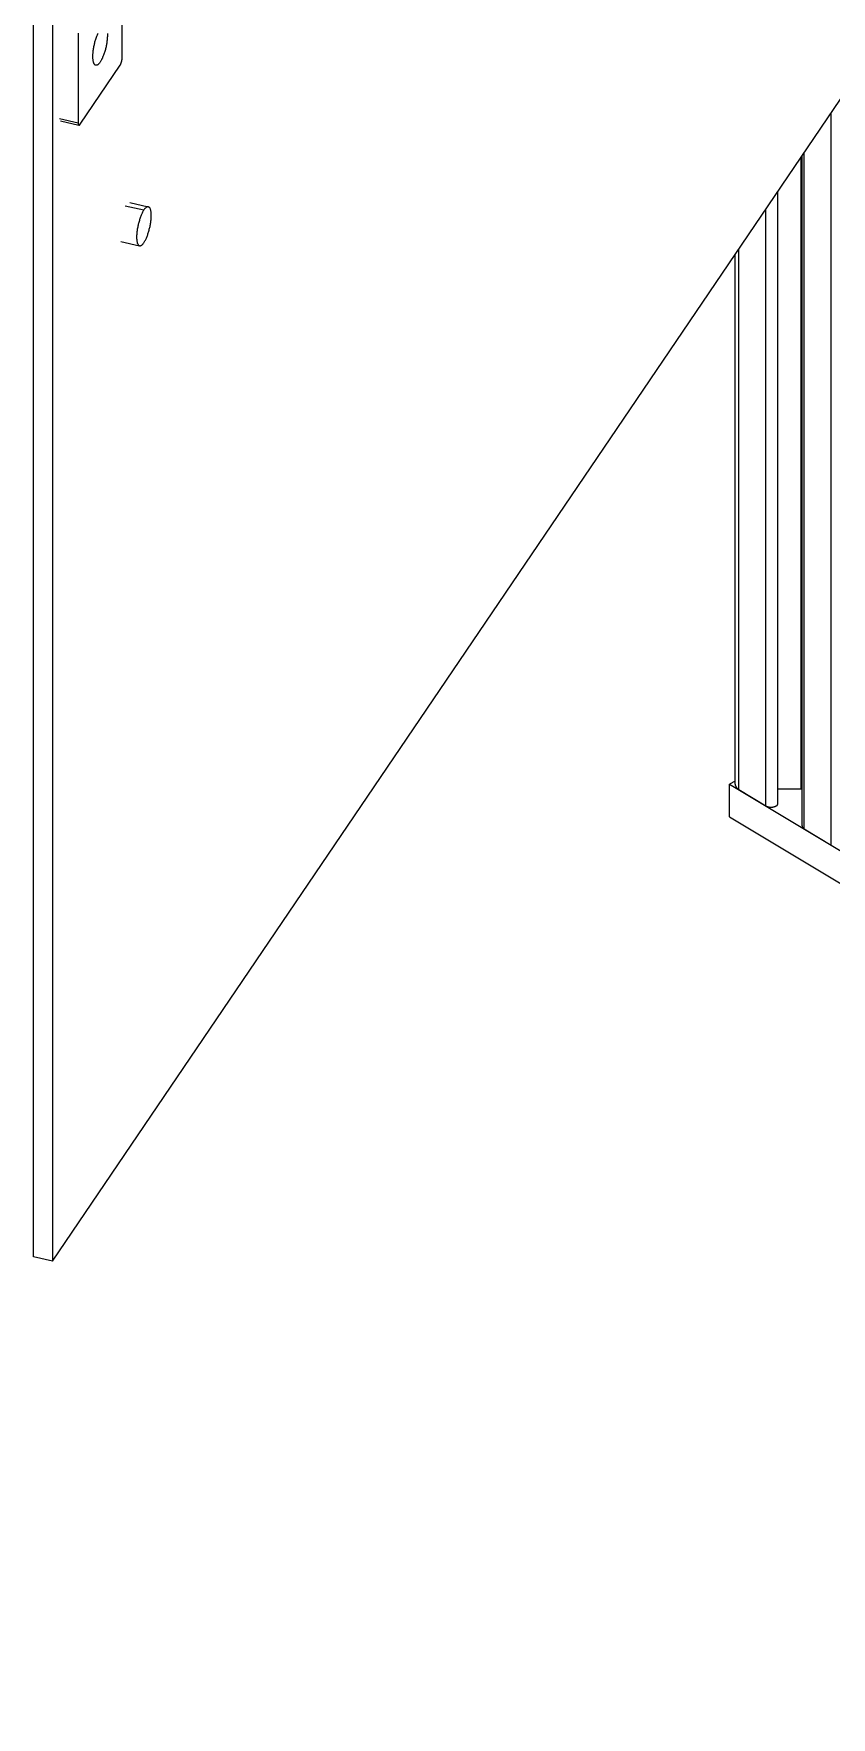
# Model space of a CAD drawing. Extents: x 2.5 to 24.6, y 0.9 to 36.2.
# Drawn here: x 2.48 to 7.46, y 0.92 to 11.44 of the extents above; entities that cross this region are included whole.
import ezdxf

# ---------------------------------------------------------------- set-up
doc = ezdxf.new("R2010")
doc.units = 0
doc.layers.get('0').update_dxf_attribs({"linetype": 'CONTINUOUS'})
doc.layers.add('RAILS', color=254, linetype='CONTINUOUS')

# ---------------------------------------------------------------- blocks, each defined once
blk = doc.blocks.new('A$C41153C96')
at = {"color": 0, "linetype": 'CONTINUOUS', "extrusion": (1e-16, 0.816497, 0.57735)}
for p, q in [((-4.345, -2.749), (-4.345, 11.948)), ((-4.228, 11.921), (-4.228, -2.776)), ((-3.793, 4.737), (-3.793, 5.297)), ((-4.066, 4.894), (-4.066, 4.334)), ((-4.055, 4.325), (-3.805, 4.693)), ((-4.228, -2.776), (0.692, 4.482)), ((-4.183, 4.36), (-4.066, 4.334)), ((-4.178, 4.346), (-4.062, 4.32)), ((0.635, -0.178), (0.635, 4.398)), ((0.446, 0.174), (0.446, 4.12)), ((0.453, -0.058), (0.453, 4.129)), ((0.465, -0.076), (0.465, 4.147)), ((0.302, 0.085), (0.302, 3.907)), ((-3.773, 3.816), (-3.656, 3.79)), ((-3.745, 3.836), (-3.629, 3.809)), ((0.227, 0.067), (0.227, 3.797)), ((-3.8, 3.592), (-3.684, 3.566)), ((0.034, 0.203), (0.034, 3.512)), ((0.058, 0.17), (0.058, 3.546)), ((0.034, 0.223), (0, 0.204)), ((0, 0), (0, 0.204)), ((0, 0.204), (9.345, -5.421)), ((0.058, 0.17), (0.227, 0.067)), ((0.302, 0.175), (0.446, 0.174)), ((0, 0), (9.345, -5.625)), ((0.465, -0.076), (0.635, -0.178)), ((-4.228, -2.776), (-4.345, -2.749))]:
    blk.add_line(p, q, dxfattribs=at)
at = {"color": 0, "linetype": 'CONTINUOUS'}
for points in [[(-3.884, 4.892, 0), (-3.884, 4.887, 0), (-3.884, 4.882, 0), (-3.884, 4.877, 0), (-3.884, 4.872, 0), (-3.885, 4.867, 0), (-3.885, 4.861, 0), (-3.886, 4.856, 0), (-3.886, 4.85, 0), (-3.887, 4.844, 0), (-3.888, 4.838, 0), (-3.889, 4.832, 0), (-3.89, 4.826, 0), (-3.891, 4.82, 0), (-3.892, 4.814, 0), (-3.893, 4.808, 0), (-3.894, 4.802, 0), (-3.896, 4.796, 0), (-3.897, 4.791, 0), (-3.899, 4.785, 0), (-3.901, 4.779, 0), (-3.903, 4.773, 0), (-3.904, 4.768, 0), (-3.906, 4.762, 0), (-3.908, 4.757, 0), (-3.91, 4.752, 0), (-3.912, 4.747, 0), (-3.914, 4.742, 0), (-3.916, 4.737, 0), (-3.919, 4.733, 0), (-3.921, 4.728, 0), (-3.923, 4.724, 0), (-3.925, 4.72, 0), (-3.927, 4.717, 0), (-3.93, 4.713, 0), (-3.932, 4.71, 0), (-3.934, 4.707, 0), (-3.936, 4.704, 0), (-3.939, 4.702, 0), (-3.941, 4.7, 0), (-3.943, 4.698, 0), (-3.945, 4.697, 0), (-3.947, 4.695, 0), (-3.949, 4.694, 0), (-3.951, 4.694, 0), (-3.953, 4.693, 0), (-3.955, 4.693, 0), (-3.957, 4.693, 0), (-3.959, 4.694, 0), (-3.96, 4.694, 0), (-3.962, 4.696, 0), (-3.963, 4.697, 0), (-3.965, 4.699, 0), (-3.966, 4.7, 0), (-3.968, 4.703, 0), (-3.969, 4.705, 0), (-3.97, 4.708, 0), (-3.971, 4.711, 0), (-3.972, 4.714, 0), (-3.973, 4.718, 0), (-3.973, 4.721, 0), (-3.974, 4.725, 0), (-3.974, 4.729, 0), (-3.975, 4.734, 0), (-3.975, 4.738, 0), (-3.975, 4.743, 0), (-3.975, 4.748, 0), (-3.975, 4.753, 0), (-3.975, 4.758, 0), (-3.975, 4.764, 0), (-3.974, 4.769, 0), (-3.974, 4.775, 0), (-3.973, 4.781, 0), (-3.973, 4.786, 0), (-3.972, 4.792, 0), (-3.971, 4.798, 0), (-3.97, 4.804, 0), (-3.969, 4.81, 0), (-3.968, 4.816, 0), (-3.966, 4.822, 0), (-3.965, 4.828, 0), (-3.963, 4.834, 0), (-3.962, 4.84, 0), (-3.96, 4.846, 0), (-3.959, 4.851, 0), (-3.957, 4.857, 0), (-3.955, 4.863, 0), (-3.953, 4.868, 0), (-3.951, 4.874, 0), (-3.949, 4.879, 0), (-3.947, 4.884, 0), (-3.945, 4.889, 0), (-3.943, 4.893, 0)], [(-3.805, 4.693, 0), (-3.805, 4.694, 0), (-3.804, 4.694, 0), (-3.804, 4.694, 0), (-3.804, 4.694, 0), (-3.804, 4.695, 0), (-3.804, 4.695, 0), (-3.804, 4.695, 0), (-3.804, 4.695, 0), (-3.803, 4.696, 0), (-3.803, 4.696, 0), (-3.803, 4.696, 0), (-3.803, 4.696, 0), (-3.803, 4.697, 0), (-3.803, 4.697, 0), (-3.803, 4.697, 0), (-3.802, 4.697, 0), (-3.802, 4.698, 0), (-3.802, 4.698, 0), (-3.802, 4.698, 0), (-3.802, 4.698, 0), (-3.802, 4.699, 0), (-3.802, 4.699, 0), (-3.801, 4.699, 0), (-3.801, 4.7, 0), (-3.801, 4.7, 0), (-3.801, 4.7, 0), (-3.801, 4.7, 0), (-3.801, 4.701, 0), (-3.801, 4.701, 0), (-3.8, 4.701, 0), (-3.8, 4.702, 0), (-3.8, 4.702, 0), (-3.8, 4.702, 0), (-3.8, 4.703, 0), (-3.8, 4.703, 0), (-3.8, 4.703, 0), (-3.8, 4.704, 0), (-3.799, 4.704, 0), (-3.799, 4.704, 0), (-3.799, 4.705, 0), (-3.799, 4.705, 0), (-3.799, 4.705, 0), (-3.799, 4.706, 0), (-3.799, 4.706, 0), (-3.799, 4.706, 0), (-3.798, 4.707, 0), (-3.798, 4.707, 0), (-3.798, 4.707, 0), (-3.798, 4.708, 0), (-3.798, 4.708, 0), (-3.798, 4.708, 0), (-3.798, 4.709, 0), (-3.798, 4.709, 0), (-3.798, 4.71, 0), (-3.797, 4.71, 0), (-3.797, 4.71, 0), (-3.797, 4.711, 0), (-3.797, 4.711, 0), (-3.797, 4.711, 0), (-3.797, 4.712, 0), (-3.797, 4.712, 0), (-3.797, 4.713, 0), (-3.797, 4.713, 0), (-3.796, 4.713, 0), (-3.796, 4.714, 0), (-3.796, 4.714, 0), (-3.796, 4.714, 0), (-3.796, 4.715, 0), (-3.796, 4.715, 0), (-3.796, 4.716, 0), (-3.796, 4.716, 0), (-3.796, 4.716, 0), (-3.796, 4.717, 0), (-3.796, 4.717, 0), (-3.795, 4.717, 0), (-3.795, 4.718, 0), (-3.795, 4.718, 0), (-3.795, 4.719, 0), (-3.795, 4.719, 0), (-3.795, 4.719, 0), (-3.795, 4.72, 0), (-3.795, 4.72, 0), (-3.795, 4.721, 0), (-3.795, 4.721, 0), (-3.795, 4.721, 0), (-3.795, 4.722, 0), (-3.794, 4.722, 0), (-3.794, 4.722, 0), (-3.794, 4.723, 0), (-3.794, 4.723, 0), (-3.794, 4.724, 0), (-3.794, 4.724, 0), (-3.794, 4.724, 0), (-3.794, 4.725, 0), (-3.794, 4.725, 0), (-3.794, 4.725, 0), (-3.794, 4.726, 0), (-3.794, 4.726, 0), (-3.794, 4.727, 0), (-3.794, 4.727, 0), (-3.794, 4.727, 0), (-3.794, 4.728, 0), (-3.794, 4.728, 0), (-3.794, 4.728, 0), (-3.793, 4.729, 0), (-3.793, 4.729, 0), (-3.793, 4.73, 0), (-3.793, 4.73, 0), (-3.793, 4.73, 0), (-3.793, 4.731, 0), (-3.793, 4.731, 0), (-3.793, 4.731, 0), (-3.793, 4.732, 0), (-3.793, 4.732, 0), (-3.793, 4.732, 0), (-3.793, 4.733, 0), (-3.793, 4.733, 0), (-3.793, 4.733, 0), (-3.793, 4.734, 0), (-3.793, 4.734, 0), (-3.793, 4.734, 0), (-3.793, 4.735, 0), (-3.793, 4.735, 0), (-3.793, 4.735, 0), (-3.793, 4.736, 0), (-3.793, 4.736, 0), (-3.793, 4.736, 0), (-3.793, 4.737, 0)], [(-4.066, 4.334, 0), (-4.066, 4.333, 0), (-4.066, 4.333, 0), (-4.066, 4.333, 0), (-4.066, 4.332, 0), (-4.066, 4.332, 0), (-4.066, 4.332, 0), (-4.066, 4.331, 0), (-4.066, 4.331, 0), (-4.066, 4.331, 0), (-4.066, 4.33, 0), (-4.066, 4.33, 0), (-4.066, 4.33, 0), (-4.066, 4.33, 0), (-4.066, 4.329, 0), (-4.066, 4.329, 0), (-4.066, 4.329, 0), (-4.066, 4.329, 0), (-4.066, 4.328, 0), (-4.066, 4.328, 0), (-4.066, 4.328, 0), (-4.066, 4.327, 0), (-4.066, 4.327, 0), (-4.066, 4.327, 0), (-4.066, 4.327, 0), (-4.066, 4.326, 0), (-4.066, 4.326, 0), (-4.066, 4.326, 0), (-4.066, 4.326, 0), (-4.066, 4.326, 0), (-4.066, 4.325, 0), (-4.066, 4.325, 0), (-4.066, 4.325, 0), (-4.065, 4.325, 0), (-4.065, 4.324, 0), (-4.065, 4.324, 0), (-4.065, 4.324, 0), (-4.065, 4.324, 0), (-4.065, 4.324, 0), (-4.065, 4.323, 0), (-4.065, 4.323, 0), (-4.065, 4.323, 0), (-4.065, 4.323, 0), (-4.065, 4.323, 0), (-4.065, 4.323, 0), (-4.065, 4.322, 0), (-4.065, 4.322, 0), (-4.065, 4.322, 0), (-4.064, 4.322, 0), (-4.064, 4.322, 0), (-4.064, 4.322, 0), (-4.064, 4.322, 0), (-4.064, 4.321, 0), (-4.064, 4.321, 0), (-4.064, 4.321, 0), (-4.064, 4.321, 0), (-4.064, 4.321, 0), (-4.064, 4.321, 0), (-4.064, 4.321, 0), (-4.063, 4.321, 0), (-4.063, 4.32, 0), (-4.063, 4.32, 0), (-4.063, 4.32, 0), (-4.063, 4.32, 0), (-4.063, 4.32, 0), (-4.063, 4.32, 0), (-4.063, 4.32, 0), (-4.063, 4.32, 0), (-4.063, 4.32, 0), (-4.062, 4.32, 0), (-4.062, 4.32, 0), (-4.062, 4.32, 0), (-4.062, 4.32, 0), (-4.062, 4.32, 0), (-4.062, 4.32, 0), (-4.062, 4.32, 0), (-4.062, 4.32, 0), (-4.062, 4.32, 0), (-4.061, 4.32, 0), (-4.061, 4.319, 0), (-4.061, 4.319, 0), (-4.061, 4.319, 0), (-4.061, 4.319, 0), (-4.061, 4.319, 0), (-4.061, 4.32, 0), (-4.061, 4.32, 0), (-4.06, 4.32, 0), (-4.06, 4.32, 0), (-4.06, 4.32, 0), (-4.06, 4.32, 0), (-4.06, 4.32, 0), (-4.06, 4.32, 0), (-4.06, 4.32, 0), (-4.06, 4.32, 0), (-4.059, 4.32, 0), (-4.059, 4.32, 0), (-4.059, 4.32, 0), (-4.059, 4.32, 0), (-4.059, 4.32, 0), (-4.059, 4.32, 0), (-4.059, 4.32, 0), (-4.059, 4.32, 0), (-4.058, 4.321, 0), (-4.058, 4.321, 0), (-4.058, 4.321, 0), (-4.058, 4.321, 0), (-4.058, 4.321, 0), (-4.058, 4.321, 0), (-4.058, 4.321, 0), (-4.057, 4.321, 0), (-4.057, 4.322, 0), (-4.057, 4.322, 0), (-4.057, 4.322, 0), (-4.057, 4.322, 0), (-4.057, 4.322, 0), (-4.057, 4.322, 0), (-4.056, 4.322, 0), (-4.056, 4.323, 0), (-4.056, 4.323, 0), (-4.056, 4.323, 0), (-4.056, 4.323, 0), (-4.056, 4.323, 0), (-4.056, 4.323, 0), (-4.055, 4.324, 0), (-4.055, 4.324, 0), (-4.055, 4.324, 0), (-4.055, 4.324, 0), (-4.055, 4.324, 0), (-4.055, 4.325, 0)], [(-3.656, 3.79, 0), (-3.659, 3.786, 0), (-3.661, 3.783, 0), (-3.663, 3.779, 0), (-3.665, 3.775, 0), (-3.667, 3.77, 0), (-3.67, 3.766, 0), (-3.672, 3.761, 0), (-3.674, 3.756, 0), (-3.676, 3.751, 0), (-3.678, 3.746, 0), (-3.68, 3.741, 0), (-3.682, 3.735, 0), (-3.683, 3.729, 0), (-3.685, 3.724, 0), (-3.687, 3.718, 0), (-3.689, 3.712, 0), (-3.69, 3.706, 0), (-3.692, 3.7, 0), (-3.693, 3.694, 0), (-3.694, 3.688, 0), (-3.695, 3.682, 0), (-3.697, 3.676, 0), (-3.698, 3.67, 0), (-3.698, 3.664, 0), (-3.699, 3.659, 0), (-3.7, 3.653, 0), (-3.701, 3.647, 0), (-3.701, 3.642, 0), (-3.701, 3.636, 0), (-3.702, 3.631, 0), (-3.702, 3.625, 0), (-3.702, 3.62, 0), (-3.702, 3.615, 0), (-3.702, 3.611, 0), (-3.701, 3.606, 0), (-3.701, 3.602, 0), (-3.701, 3.598, 0), (-3.7, 3.594, 0), (-3.699, 3.59, 0), (-3.698, 3.586, 0), (-3.698, 3.583, 0), (-3.697, 3.58, 0), (-3.695, 3.577, 0), (-3.694, 3.575, 0), (-3.693, 3.573, 0), (-3.692, 3.571, 0), (-3.69, 3.569, 0), (-3.689, 3.568, 0), (-3.687, 3.567, 0), (-3.685, 3.566, 0), (-3.683, 3.566, 0), (-3.682, 3.565, 0), (-3.68, 3.565, 0), (-3.678, 3.566, 0), (-3.676, 3.567, 0), (-3.674, 3.568, 0), (-3.672, 3.569, 0), (-3.67, 3.57, 0), (-3.667, 3.572, 0), (-3.665, 3.574, 0), (-3.663, 3.577, 0), (-3.661, 3.579, 0), (-3.659, 3.582, 0), (-3.656, 3.585, 0), (-3.654, 3.589, 0), (-3.652, 3.593, 0), (-3.65, 3.596, 0), (-3.647, 3.601, 0), (-3.645, 3.605, 0), (-3.643, 3.609, 0), (-3.641, 3.614, 0), (-3.639, 3.619, 0), (-3.637, 3.624, 0), (-3.635, 3.629, 0), (-3.633, 3.635, 0), (-3.631, 3.64, 0), (-3.629, 3.646, 0), (-3.627, 3.651, 0), (-3.626, 3.657, 0), (-3.624, 3.663, 0), (-3.623, 3.669, 0), (-3.621, 3.675, 0), (-3.62, 3.681, 0), (-3.618, 3.687, 0), (-3.617, 3.693, 0), (-3.616, 3.699, 0), (-3.615, 3.705, 0), (-3.614, 3.711, 0), (-3.613, 3.716, 0), (-3.613, 3.722, 0), (-3.612, 3.728, 0), (-3.612, 3.734, 0), (-3.611, 3.739, 0), (-3.611, 3.744, 0), (-3.611, 3.75, 0), (-3.611, 3.755, 0), (-3.611, 3.76, 0), (-3.611, 3.764, 0), (-3.611, 3.769, 0), (-3.612, 3.773, 0), (-3.612, 3.778, 0), (-3.613, 3.781, 0), (-3.613, 3.785, 0), (-3.614, 3.789, 0), (-3.615, 3.792, 0), (-3.616, 3.795, 0), (-3.617, 3.798, 0), (-3.618, 3.8, 0), (-3.62, 3.802, 0), (-3.621, 3.804, 0), (-3.623, 3.806, 0), (-3.624, 3.807, 0), (-3.626, 3.808, 0), (-3.627, 3.809, 0), (-3.629, 3.81, 0), (-3.631, 3.81, 0), (-3.633, 3.81, 0), (-3.635, 3.809, 0), (-3.637, 3.809, 0), (-3.639, 3.808, 0), (-3.641, 3.806, 0), (-3.643, 3.805, 0), (-3.645, 3.803, 0), (-3.647, 3.801, 0), (-3.65, 3.798, 0), (-3.652, 3.796, 0), (-3.654, 3.793, 0), (-3.656, 3.79, 0)], [(0.034, 0.203, 0), (0.034, 0.202, 0), (0.034, 0.202, 0), (0.034, 0.202, 0), (0.034, 0.202, 0), (0.034, 0.201, 0), (0.034, 0.201, 0), (0.034, 0.201, 0), (0.035, 0.2, 0), (0.035, 0.2, 0), (0.035, 0.2, 0), (0.035, 0.2, 0), (0.035, 0.199, 0), (0.035, 0.199, 0), (0.035, 0.199, 0), (0.035, 0.198, 0), (0.035, 0.198, 0), (0.035, 0.198, 0), (0.035, 0.198, 0), (0.035, 0.197, 0), (0.035, 0.197, 0), (0.035, 0.197, 0), (0.035, 0.196, 0), (0.035, 0.196, 0), (0.035, 0.196, 0), (0.035, 0.196, 0), (0.035, 0.195, 0), (0.035, 0.195, 0), (0.036, 0.195, 0), (0.036, 0.194, 0), (0.036, 0.194, 0), (0.036, 0.194, 0), (0.036, 0.194, 0), (0.036, 0.193, 0), (0.036, 0.193, 0), (0.036, 0.193, 0), (0.036, 0.192, 0), (0.036, 0.192, 0), (0.037, 0.192, 0), (0.037, 0.192, 0), (0.037, 0.191, 0), (0.037, 0.191, 0), (0.037, 0.191, 0), (0.037, 0.191, 0), (0.037, 0.19, 0), (0.037, 0.19, 0), (0.038, 0.19, 0), (0.038, 0.189, 0), (0.038, 0.189, 0), (0.038, 0.189, 0), (0.038, 0.189, 0), (0.038, 0.188, 0), (0.038, 0.188, 0), (0.039, 0.188, 0), (0.039, 0.188, 0), (0.039, 0.187, 0), (0.039, 0.187, 0), (0.039, 0.187, 0), (0.039, 0.186, 0), (0.04, 0.186, 0), (0.04, 0.186, 0), (0.04, 0.186, 0), (0.04, 0.185, 0), (0.04, 0.185, 0), (0.04, 0.185, 0), (0.041, 0.185, 0), (0.041, 0.184, 0), (0.041, 0.184, 0), (0.041, 0.184, 0), (0.041, 0.184, 0), (0.042, 0.183, 0), (0.042, 0.183, 0), (0.042, 0.183, 0), (0.042, 0.182, 0), (0.042, 0.182, 0), (0.043, 0.182, 0), (0.043, 0.182, 0), (0.043, 0.181, 0), (0.043, 0.181, 0), (0.043, 0.181, 0), (0.044, 0.181, 0), (0.044, 0.18, 0), (0.044, 0.18, 0), (0.044, 0.18, 0), (0.045, 0.18, 0), (0.045, 0.179, 0), (0.045, 0.179, 0), (0.045, 0.179, 0), (0.046, 0.179, 0), (0.046, 0.178, 0), (0.046, 0.178, 0), (0.046, 0.178, 0), (0.047, 0.178, 0), (0.047, 0.177, 0), (0.047, 0.177, 0), (0.047, 0.177, 0), (0.048, 0.177, 0), (0.048, 0.176, 0), (0.048, 0.176, 0), (0.049, 0.176, 0), (0.049, 0.176, 0), (0.049, 0.176, 0), (0.049, 0.175, 0), (0.05, 0.175, 0), (0.05, 0.175, 0), (0.05, 0.175, 0), (0.051, 0.174, 0), (0.051, 0.174, 0), (0.051, 0.174, 0), (0.051, 0.174, 0), (0.052, 0.173, 0), (0.052, 0.173, 0), (0.052, 0.173, 0), (0.053, 0.173, 0), (0.053, 0.173, 0), (0.053, 0.172, 0), (0.054, 0.172, 0), (0.054, 0.172, 0), (0.054, 0.172, 0), (0.055, 0.171, 0), (0.055, 0.171, 0), (0.055, 0.171, 0), (0.055, 0.171, 0), (0.056, 0.171, 0), (0.056, 0.17, 0), (0.056, 0.17, 0), (0.057, 0.17, 0), (0.057, 0.17, 0), (0.058, 0.17, 0)], [(0.453, 0.173, 0), (0.453, 0.173, 0), (0.453, 0.173, 0), (0.453, 0.173, 0), (0.453, 0.173, 0), (0.453, 0.173, 0), (0.452, 0.173, 0), (0.452, 0.173, 0), (0.452, 0.173, 0), (0.452, 0.173, 0), (0.452, 0.173, 0), (0.452, 0.173, 0), (0.452, 0.173, 0), (0.452, 0.173, 0), (0.452, 0.173, 0), (0.452, 0.173, 0), (0.452, 0.173, 0), (0.452, 0.173, 0), (0.452, 0.173, 0), (0.452, 0.173, 0), (0.452, 0.173, 0), (0.452, 0.173, 0), (0.452, 0.173, 0), (0.452, 0.173, 0), (0.452, 0.173, 0), (0.452, 0.173, 0), (0.451, 0.173, 0), (0.451, 0.174, 0), (0.451, 0.174, 0), (0.451, 0.174, 0), (0.451, 0.174, 0), (0.451, 0.174, 0), (0.451, 0.174, 0), (0.451, 0.174, 0), (0.451, 0.174, 0), (0.451, 0.174, 0), (0.451, 0.174, 0), (0.451, 0.174, 0), (0.451, 0.174, 0), (0.451, 0.174, 0), (0.451, 0.174, 0), (0.451, 0.174, 0), (0.451, 0.174, 0), (0.451, 0.174, 0), (0.451, 0.174, 0), (0.451, 0.174, 0), (0.45, 0.174, 0), (0.45, 0.174, 0), (0.45, 0.174, 0), (0.45, 0.174, 0), (0.45, 0.174, 0), (0.45, 0.174, 0), (0.45, 0.174, 0), (0.45, 0.174, 0), (0.45, 0.174, 0), (0.45, 0.174, 0), (0.45, 0.174, 0), (0.45, 0.174, 0), (0.45, 0.174, 0), (0.45, 0.174, 0), (0.45, 0.174, 0), (0.45, 0.174, 0), (0.45, 0.174, 0), (0.45, 0.174, 0), (0.45, 0.174, 0), (0.45, 0.174, 0), (0.449, 0.174, 0), (0.449, 0.174, 0), (0.449, 0.174, 0), (0.449, 0.174, 0), (0.449, 0.174, 0), (0.449, 0.174, 0), (0.449, 0.174, 0), (0.449, 0.174, 0), (0.449, 0.174, 0), (0.449, 0.174, 0), (0.449, 0.174, 0), (0.449, 0.174, 0), (0.449, 0.174, 0), (0.449, 0.174, 0), (0.449, 0.174, 0), (0.449, 0.174, 0), (0.449, 0.174, 0), (0.449, 0.174, 0), (0.449, 0.174, 0), (0.449, 0.174, 0), (0.448, 0.174, 0), (0.448, 0.174, 0), (0.448, 0.174, 0), (0.448, 0.174, 0), (0.448, 0.174, 0), (0.448, 0.174, 0), (0.448, 0.174, 0), (0.448, 0.174, 0), (0.448, 0.174, 0), (0.448, 0.174, 0), (0.448, 0.174, 0), (0.448, 0.174, 0), (0.448, 0.174, 0), (0.448, 0.174, 0), (0.448, 0.174, 0), (0.448, 0.174, 0), (0.448, 0.174, 0), (0.448, 0.174, 0), (0.448, 0.174, 0), (0.448, 0.174, 0), (0.447, 0.174, 0), (0.447, 0.174, 0), (0.447, 0.174, 0), (0.447, 0.174, 0), (0.447, 0.174, 0), (0.447, 0.174, 0), (0.447, 0.174, 0), (0.447, 0.174, 0), (0.447, 0.174, 0), (0.447, 0.174, 0), (0.447, 0.174, 0), (0.447, 0.174, 0), (0.447, 0.174, 0), (0.447, 0.174, 0), (0.447, 0.174, 0), (0.447, 0.174, 0), (0.447, 0.174, 0), (0.447, 0.174, 0), (0.447, 0.174, 0), (0.447, 0.174, 0), (0.446, 0.174, 0), (0.446, 0.174, 0), (0.446, 0.174, 0)], [(0.227, 0.067, 0), (0.228, 0.067, 0), (0.229, 0.067, 0), (0.229, 0.066, 0), (0.23, 0.066, 0), (0.23, 0.066, 0), (0.231, 0.065, 0), (0.232, 0.065, 0), (0.232, 0.065, 0), (0.233, 0.064, 0), (0.234, 0.064, 0), (0.234, 0.064, 0), (0.235, 0.064, 0), (0.236, 0.063, 0), (0.236, 0.063, 0), (0.237, 0.063, 0), (0.238, 0.063, 0), (0.238, 0.062, 0), (0.239, 0.062, 0), (0.24, 0.062, 0), (0.241, 0.062, 0), (0.241, 0.062, 0), (0.242, 0.061, 0), (0.243, 0.061, 0), (0.244, 0.061, 0), (0.244, 0.061, 0), (0.245, 0.061, 0), (0.246, 0.061, 0), (0.247, 0.061, 0), (0.247, 0.06, 0), (0.248, 0.06, 0), (0.249, 0.06, 0), (0.25, 0.06, 0), (0.25, 0.06, 0), (0.251, 0.06, 0), (0.252, 0.06, 0), (0.253, 0.06, 0), (0.254, 0.06, 0), (0.254, 0.06, 0), (0.255, 0.06, 0), (0.256, 0.06, 0), (0.257, 0.06, 0), (0.258, 0.06, 0), (0.259, 0.06, 0), (0.259, 0.06, 0), (0.26, 0.06, 0), (0.261, 0.06, 0), (0.262, 0.06, 0), (0.263, 0.06, 0), (0.263, 0.06, 0), (0.264, 0.06, 0), (0.265, 0.06, 0), (0.266, 0.06, 0), (0.267, 0.06, 0), (0.267, 0.06, 0), (0.268, 0.06, 0), (0.269, 0.06, 0), (0.27, 0.06, 0), (0.27, 0.06, 0), (0.271, 0.061, 0), (0.272, 0.061, 0), (0.273, 0.061, 0), (0.274, 0.061, 0), (0.274, 0.061, 0), (0.275, 0.061, 0), (0.276, 0.062, 0), (0.277, 0.062, 0), (0.277, 0.062, 0), (0.278, 0.062, 0), (0.279, 0.062, 0), (0.279, 0.063, 0), (0.28, 0.063, 0), (0.281, 0.063, 0), (0.282, 0.063, 0), (0.282, 0.063, 0), (0.283, 0.064, 0), (0.284, 0.064, 0), (0.284, 0.064, 0), (0.285, 0.065, 0), (0.286, 0.065, 0), (0.286, 0.065, 0), (0.287, 0.065, 0), (0.287, 0.066, 0), (0.288, 0.066, 0), (0.289, 0.066, 0), (0.289, 0.067, 0), (0.29, 0.067, 0), (0.29, 0.067, 0), (0.291, 0.068, 0), (0.291, 0.068, 0), (0.292, 0.068, 0), (0.292, 0.069, 0), (0.293, 0.069, 0), (0.293, 0.069, 0), (0.294, 0.07, 0), (0.294, 0.07, 0), (0.295, 0.071, 0), (0.295, 0.071, 0), (0.296, 0.071, 0), (0.296, 0.072, 0), (0.297, 0.072, 0), (0.297, 0.073, 0), (0.297, 0.073, 0), (0.298, 0.073, 0), (0.298, 0.074, 0), (0.298, 0.074, 0), (0.299, 0.075, 0), (0.299, 0.075, 0), (0.299, 0.076, 0), (0.3, 0.076, 0), (0.3, 0.076, 0), (0.3, 0.077, 0), (0.3, 0.077, 0), (0.301, 0.078, 0), (0.301, 0.078, 0), (0.301, 0.079, 0), (0.301, 0.079, 0), (0.301, 0.08, 0), (0.302, 0.08, 0), (0.302, 0.08, 0), (0.302, 0.081, 0), (0.302, 0.081, 0), (0.302, 0.082, 0), (0.302, 0.082, 0), (0.302, 0.083, 0), (0.302, 0.083, 0), (0.302, 0.084, 0), (0.302, 0.084, 0), (0.302, 0.085, 0)], [(0.453, -0.058, 0), (0.453, -0.058, 0), (0.453, -0.059, 0), (0.453, -0.059, 0), (0.453, -0.059, 0), (0.453, -0.059, 0), (0.453, -0.059, 0), (0.453, -0.059, 0), (0.453, -0.059, 0), (0.453, -0.06, 0), (0.453, -0.06, 0), (0.453, -0.06, 0), (0.453, -0.06, 0), (0.453, -0.06, 0), (0.453, -0.06, 0), (0.453, -0.061, 0), (0.453, -0.061, 0), (0.453, -0.061, 0), (0.453, -0.061, 0), (0.453, -0.061, 0), (0.453, -0.061, 0), (0.453, -0.061, 0), (0.453, -0.062, 0), (0.453, -0.062, 0), (0.453, -0.062, 0), (0.453, -0.062, 0), (0.453, -0.062, 0), (0.453, -0.062, 0), (0.453, -0.062, 0), (0.453, -0.063, 0), (0.453, -0.063, 0), (0.454, -0.063, 0), (0.454, -0.063, 0), (0.454, -0.063, 0), (0.454, -0.063, 0), (0.454, -0.063, 0), (0.454, -0.064, 0), (0.454, -0.064, 0), (0.454, -0.064, 0), (0.454, -0.064, 0), (0.454, -0.064, 0), (0.454, -0.064, 0), (0.454, -0.065, 0), (0.454, -0.065, 0), (0.454, -0.065, 0), (0.454, -0.065, 0), (0.454, -0.065, 0), (0.454, -0.065, 0), (0.455, -0.065, 0), (0.455, -0.066, 0), (0.455, -0.066, 0), (0.455, -0.066, 0), (0.455, -0.066, 0), (0.455, -0.066, 0), (0.455, -0.066, 0), (0.455, -0.066, 0), (0.455, -0.067, 0), (0.455, -0.067, 0), (0.455, -0.067, 0), (0.455, -0.067, 0), (0.456, -0.067, 0), (0.456, -0.067, 0), (0.456, -0.067, 0), (0.456, -0.068, 0), (0.456, -0.068, 0), (0.456, -0.068, 0), (0.456, -0.068, 0), (0.456, -0.068, 0), (0.456, -0.068, 0), (0.456, -0.068, 0), (0.457, -0.068, 0), (0.457, -0.069, 0), (0.457, -0.069, 0), (0.457, -0.069, 0), (0.457, -0.069, 0), (0.457, -0.069, 0), (0.457, -0.069, 0), (0.457, -0.069, 0), (0.457, -0.07, 0), (0.458, -0.07, 0), (0.458, -0.07, 0), (0.458, -0.07, 0), (0.458, -0.07, 0), (0.458, -0.07, 0), (0.458, -0.07, 0), (0.458, -0.07, 0), (0.458, -0.071, 0), (0.459, -0.071, 0), (0.459, -0.071, 0), (0.459, -0.071, 0), (0.459, -0.071, 0), (0.459, -0.071, 0), (0.459, -0.071, 0), (0.459, -0.072, 0), (0.459, -0.072, 0), (0.46, -0.072, 0), (0.46, -0.072, 0), (0.46, -0.072, 0), (0.46, -0.072, 0), (0.46, -0.072, 0), (0.46, -0.072, 0), (0.46, -0.073, 0), (0.461, -0.073, 0), (0.461, -0.073, 0), (0.461, -0.073, 0), (0.461, -0.073, 0), (0.461, -0.073, 0), (0.461, -0.073, 0), (0.462, -0.073, 0), (0.462, -0.074, 0), (0.462, -0.074, 0), (0.462, -0.074, 0), (0.462, -0.074, 0), (0.462, -0.074, 0), (0.462, -0.074, 0), (0.463, -0.074, 0), (0.463, -0.074, 0), (0.463, -0.074, 0), (0.463, -0.075, 0), (0.463, -0.075, 0), (0.463, -0.075, 0), (0.464, -0.075, 0), (0.464, -0.075, 0), (0.464, -0.075, 0), (0.464, -0.075, 0), (0.464, -0.075, 0), (0.465, -0.075, 0), (0.465, -0.076, 0), (0.465, -0.076, 0)]]:
    blk.add_polyline3d(points, dxfattribs=at)

msp = doc.modelspace()

# ---------------------------------------------------------------- block references
at = {"layer": 'RAILS'}
msp.add_blockref('A$C41153C96', (6.823, 6.546), dxfattribs=at)

doc.saveas('drawing.dxf')
